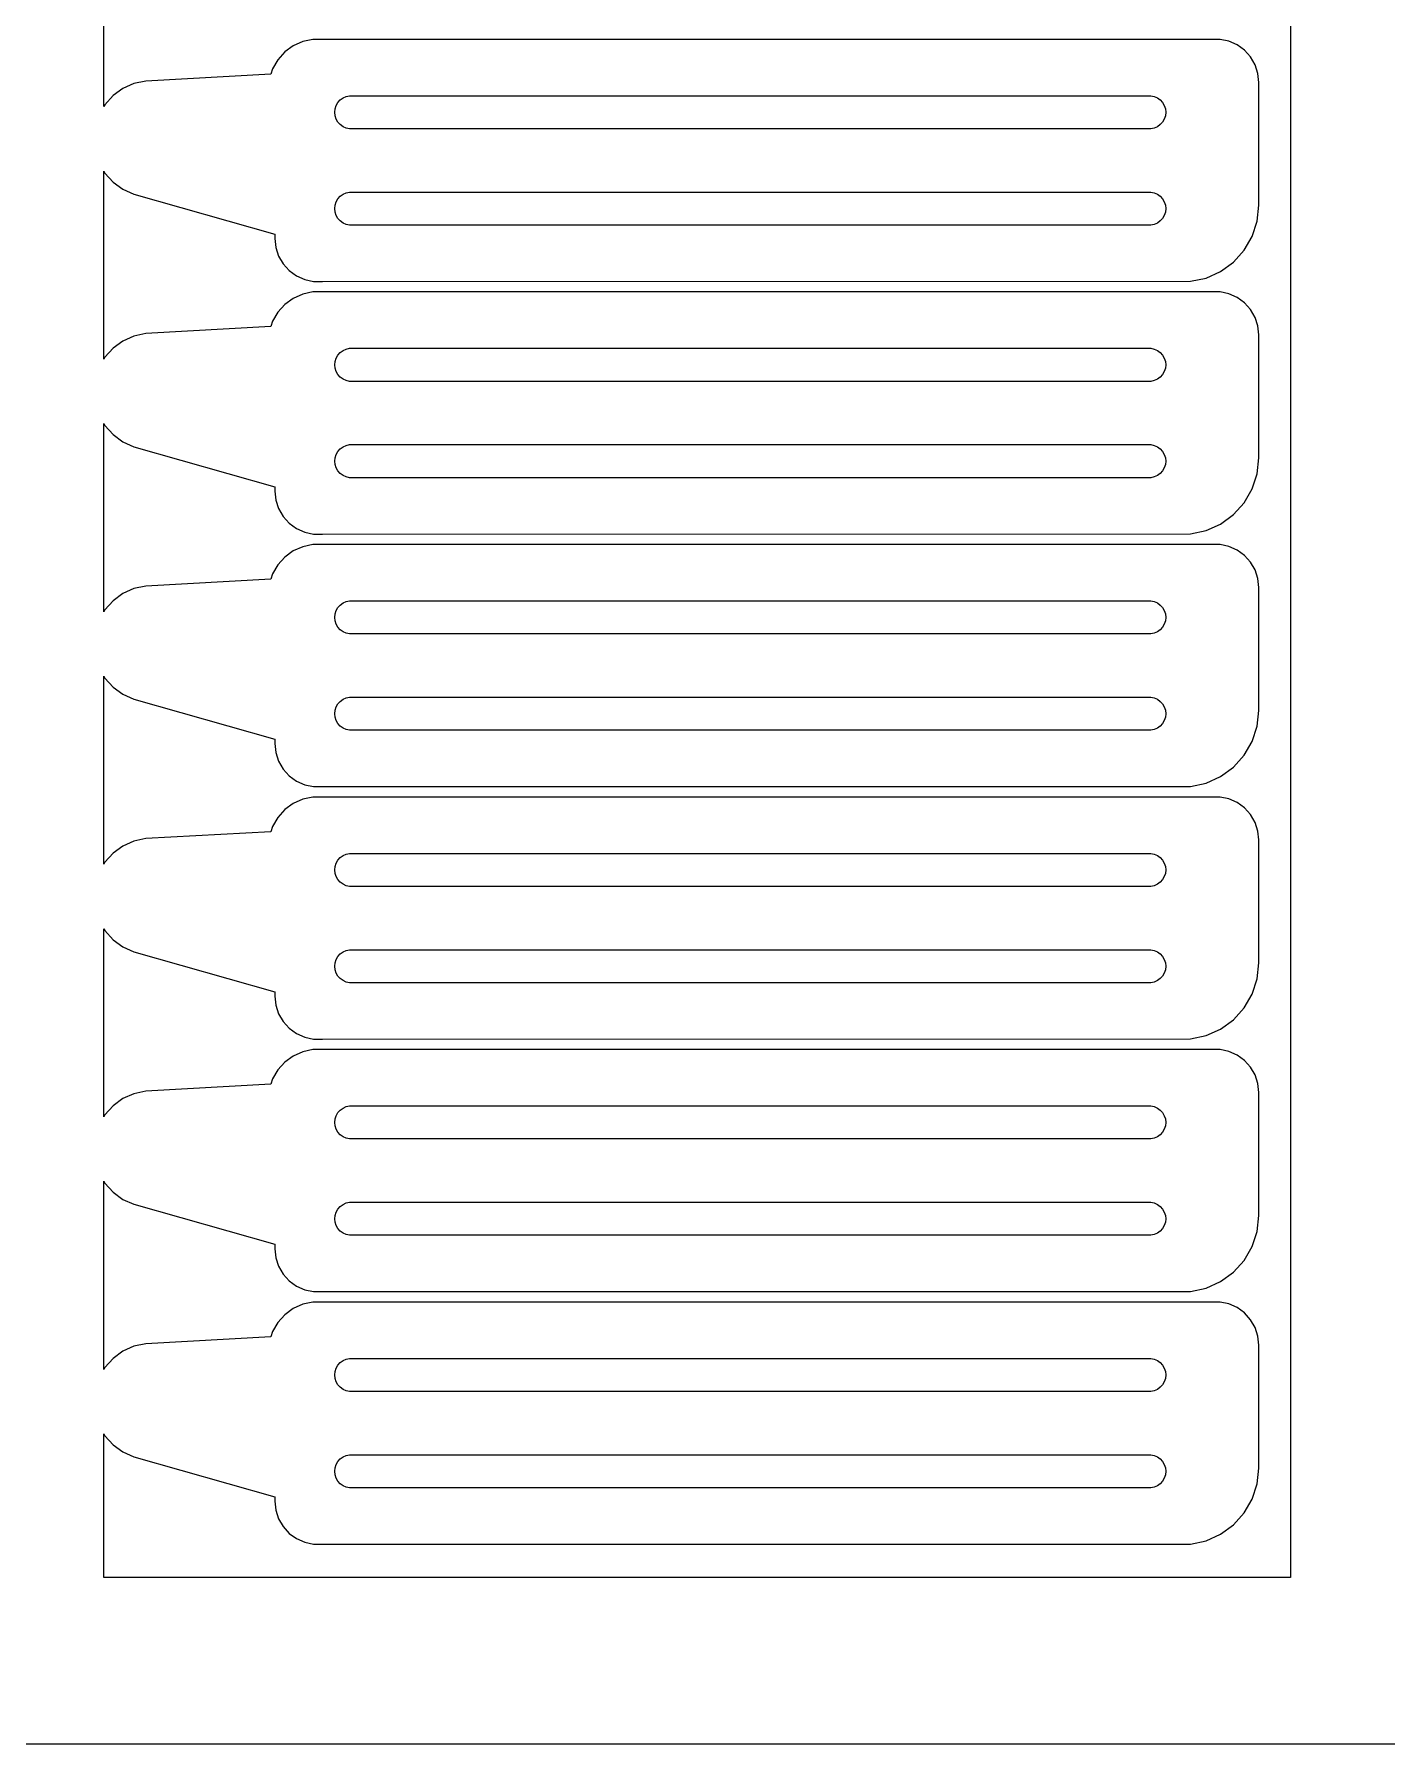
# Model space of a CAD drawing. Header units: metres. Extents: x 0 to 297, y 0 to 210.
# Drawn here: x 87.7 to 128.4, y 0 to 51.5 of the extents above; entities that cross this region are included whole.
import ezdxf

# ---------------------------------------------------------------- set-up
doc = ezdxf.new("R2010")
doc.units = ezdxf.units.M

msp = doc.modelspace()

# ---------------------------------------------------------------- linework, layer by layer
for p, q in [((125.5, 205), (125.5, 5)), ((89.8, 49.2693), (89.8, 54.9306)), ((95.5, 51.099), (95.2463, 50.9147)), ((95.7865, 51.2266), (95.5, 51.099)), ((96.0932, 51.2918), (95.7865, 51.2266)), ((123.386, 51.2929), (96.0932, 51.2918)), ((123.652, 51.2364), (123.386, 51.2929)), ((123.9, 51.1258), (123.652, 51.2364)), ((124.12, 50.9661), (123.9, 51.1258)), ((124.302, 50.7641), (124.12, 50.9661)), ((95.0365, 50.6817), (94.8797, 50.4101)), ((95.2463, 50.9147), (95.0365, 50.6817)), ((124.438, 50.5287), (124.302, 50.7641)), ((124.522, 50.2703), (124.438, 50.5287)), ((90.7092, 49.9643), (90.375, 49.8155)), ((91.0671, 50.0404), (90.7092, 49.9643)), ((94.8275, 50.2495), (91.0671, 50.0404)), ((94.8797, 50.4101), (94.8275, 50.2495)), ((124.55, 50), (124.522, 50.2703)), ((124.55, 46.3), (124.55, 50)), ((90.079, 49.6005), (89.8342, 49.3286)), ((90.375, 49.8155), (90.079, 49.6005)), ((96.7932, 49.3034), (96.8455, 49.3939)), ((96.8455, 49.3939), (96.9154, 49.4716)), ((96.9154, 49.4716), (97, 49.533)), ((97, 49.533), (97.0955, 49.5755)), ((97.0955, 49.5755), (97.1977, 49.5973)), ((97.1977, 49.5973), (121.302, 49.5973)), ((121.302, 49.5973), (121.405, 49.5755)), ((121.405, 49.5755), (121.5, 49.533)), ((121.5, 49.533), (121.585, 49.4716)), ((121.585, 49.4716), (121.655, 49.3939)), ((121.655, 49.3939), (121.707, 49.3034)), ((89.8342, 49.3286), (89.8, 49.2693)), ((96.75, 49.1), (96.7609, 49.2039)), ((96.7609, 48.996), (96.75, 49.1)), ((96.7609, 49.2039), (96.7932, 49.3034)), ((96.7932, 48.8966), (96.7609, 48.996)), ((96.8455, 48.8061), (96.7932, 48.8966)), ((121.707, 48.8966), (121.655, 48.8061)), ((121.707, 49.3034), (121.739, 49.2039)), ((121.739, 48.996), (121.707, 48.8966)), ((121.739, 49.2039), (121.75, 49.1)), ((121.75, 49.1), (121.739, 48.996)), ((96.9154, 48.7284), (96.8455, 48.8061)), ((97, 48.667), (96.9154, 48.7284)), ((97.0955, 48.6245), (97, 48.667)), ((97.1977, 48.6027), (97.0955, 48.6245)), ((121.302, 48.6027), (97.1977, 48.6027)), ((121.405, 48.6245), (121.302, 48.6027)), ((121.5, 48.667), (121.405, 48.6245)), ((121.585, 48.7284), (121.5, 48.667)), ((121.655, 48.8061), (121.585, 48.7284)), ((89.8, 41.6693), (89.8, 47.3306)), ((89.8, 47.3306), (89.8342, 47.2714)), ((89.8342, 47.2714), (90.079, 46.9995)), ((90.079, 46.9995), (90.375, 46.7845)), ((90.375, 46.7845), (90.7092, 46.6357)), ((90.7092, 46.6357), (94.9441, 45.4318)), ((96.7609, 46.304), (96.7932, 46.4034)), ((96.7932, 46.4034), (96.8455, 46.4939)), ((96.8455, 46.4939), (96.9154, 46.5716)), ((96.9154, 46.5716), (97, 46.633)), ((97, 46.633), (97.0955, 46.6755)), ((97.0955, 46.6755), (97.1977, 46.6973)), ((97.1977, 46.6973), (121.302, 46.6973)), ((121.302, 46.6973), (121.405, 46.6755)), ((121.405, 46.6755), (121.5, 46.633)), ((121.5, 46.633), (121.585, 46.5716)), ((121.585, 46.5716), (121.655, 46.4939)), ((121.655, 46.4939), (121.707, 46.4034)), ((121.707, 46.4034), (121.739, 46.304)), ((96.75, 46.2), (96.7609, 46.304)), ((96.7609, 46.096), (96.75, 46.2)), ((96.7932, 45.9966), (96.7609, 46.096)), ((96.8455, 45.9061), (96.7932, 45.9966)), ((96.9154, 45.8284), (96.8455, 45.9061)), ((97, 45.767), (96.9154, 45.8284)), ((121.585, 45.8284), (121.5, 45.767)), ((121.655, 45.9061), (121.585, 45.8284)), ((121.707, 45.9966), (121.655, 45.9061)), ((121.739, 46.096), (121.707, 45.9966)), ((121.739, 46.304), (121.75, 46.2)), ((121.75, 46.2), (121.739, 46.096)), ((124.351, 45.3645), (124.5, 45.8218)), ((124.5, 45.8218), (124.55, 46.3)), ((94.9441, 45.4318), (94.95, 45.3)), ((94.95, 45.3), (94.9784, 45.0297)), ((97.0955, 45.7245), (97, 45.767)), ((97.1977, 45.7027), (97.0955, 45.7245)), ((121.302, 45.7027), (97.1977, 45.7027)), ((121.405, 45.7245), (121.302, 45.7027)), ((121.5, 45.767), (121.405, 45.7245)), ((124.111, 44.9481), (124.351, 45.3645)), ((94.9784, 45.0297), (95.0624, 44.7712)), ((95.0624, 44.7712), (95.1983, 44.5359)), ((123.789, 44.5908), (124.111, 44.9481)), ((95.1983, 44.5359), (95.3801, 44.3339)), ((95.3801, 44.3339), (95.6, 44.1742)), ((122.961, 44.1126), (123.4, 44.3081)), ((123.4, 44.3081), (123.789, 44.5908)), ((95.6, 44.1742), (95.8483, 44.0636)), ((95.8483, 44.0636), (96.1141, 44.0071)), ((96.1141, 44.0071), (96.3859, 44.0071)), ((96.3859, 44.0071), (122.49, 44.0126)), ((122.49, 44.0126), (122.961, 44.1126)), ((95.2463, 43.3147), (95.0365, 43.0817)), ((95.5, 43.499), (95.2463, 43.3147)), ((95.7865, 43.6266), (95.5, 43.499)), ((96.0932, 43.6918), (95.7865, 43.6266)), ((123.386, 43.6929), (96.0932, 43.6918)), ((123.652, 43.6364), (123.386, 43.6929)), ((123.9, 43.5258), (123.652, 43.6364)), ((124.12, 43.3661), (123.9, 43.5258)), ((124.302, 43.1641), (124.12, 43.3661)), ((94.8797, 42.8101), (94.8275, 42.6495)), ((95.0365, 43.0817), (94.8797, 42.8101)), ((124.438, 42.9288), (124.302, 43.1641)), ((124.522, 42.6703), (124.438, 42.9288)), ((90.375, 42.2155), (90.079, 42.0005)), ((90.7092, 42.3643), (90.375, 42.2155)), ((91.0671, 42.4404), (90.7092, 42.3643)), ((94.8275, 42.6495), (91.0671, 42.4404)), ((124.55, 42.4), (124.522, 42.6703)), ((124.55, 38.7), (124.55, 42.4)), ((89.8342, 41.7286), (89.8, 41.6693)), ((90.079, 42.0005), (89.8342, 41.7286)), ((96.7609, 41.6039), (96.7932, 41.7034)), ((96.7932, 41.7034), (96.8455, 41.7939)), ((96.8455, 41.7939), (96.9154, 41.8716)), ((96.9154, 41.8716), (97, 41.933)), ((97, 41.933), (97.0955, 41.9755)), ((97.0955, 41.9755), (97.1977, 41.9973)), ((97.1977, 41.9973), (121.302, 41.9973)), ((121.302, 41.9973), (121.405, 41.9755)), ((121.405, 41.9755), (121.5, 41.933)), ((121.5, 41.933), (121.585, 41.8716)), ((121.585, 41.8716), (121.655, 41.7939)), ((121.655, 41.7939), (121.707, 41.7034)), ((121.707, 41.7034), (121.739, 41.6039)), ((96.75, 41.5), (96.7609, 41.6039)), ((96.7609, 41.396), (96.75, 41.5)), ((96.7932, 41.2966), (96.7609, 41.396)), ((96.8455, 41.2061), (96.7932, 41.2966)), ((96.9154, 41.1284), (96.8455, 41.2061)), ((121.655, 41.2061), (121.585, 41.1284)), ((121.707, 41.2966), (121.655, 41.2061)), ((121.739, 41.396), (121.707, 41.2966)), ((121.739, 41.6039), (121.75, 41.5)), ((121.75, 41.5), (121.739, 41.396)), ((97, 41.067), (96.9154, 41.1284)), ((97.0955, 41.0245), (97, 41.067)), ((97.1977, 41.0027), (97.0955, 41.0245)), ((121.302, 41.0027), (97.1977, 41.0027)), ((121.405, 41.0245), (121.302, 41.0027)), ((121.5, 41.067), (121.405, 41.0245)), ((121.585, 41.1284), (121.5, 41.067)), ((89.8, 34.0694), (89.8, 39.7306)), ((89.8, 39.7306), (89.8342, 39.6714)), ((89.8342, 39.6714), (90.079, 39.3995)), ((90.079, 39.3995), (90.375, 39.1844)), ((90.375, 39.1844), (90.7092, 39.0356)), ((90.7092, 39.0356), (94.9441, 37.8318)), ((96.75, 38.6), (96.7609, 38.7039)), ((96.7609, 38.496), (96.75, 38.6)), ((96.7609, 38.7039), (96.7932, 38.8034)), ((96.7932, 38.8034), (96.8455, 38.8939)), ((96.8455, 38.8939), (96.9154, 38.9716)), ((96.9154, 38.9716), (97, 39.033)), ((97, 39.033), (97.0955, 39.0755)), ((97.0955, 39.0755), (97.1977, 39.0973)), ((97.1977, 39.0973), (121.302, 39.0973)), ((121.302, 39.0973), (121.405, 39.0755)), ((121.405, 39.0755), (121.5, 39.033)), ((121.5, 39.033), (121.585, 38.9716)), ((121.585, 38.9716), (121.655, 38.8939)), ((121.655, 38.8939), (121.707, 38.8034)), ((121.707, 38.8034), (121.739, 38.7039)), ((121.739, 38.7039), (121.75, 38.6)), ((121.75, 38.6), (121.739, 38.496)), ((124.5, 38.2218), (124.55, 38.7)), ((96.7932, 38.3966), (96.7609, 38.496)), ((96.8455, 38.3061), (96.7932, 38.3966)), ((96.9154, 38.2284), (96.8455, 38.3061)), ((97, 38.167), (96.9154, 38.2284)), ((97.0955, 38.1245), (97, 38.167)), ((97.1977, 38.1027), (97.0955, 38.1245)), ((121.302, 38.1027), (97.1977, 38.1027)), ((121.405, 38.1245), (121.302, 38.1027)), ((121.5, 38.167), (121.405, 38.1245)), ((121.585, 38.2284), (121.5, 38.167)), ((121.655, 38.3061), (121.585, 38.2284)), ((121.707, 38.3966), (121.655, 38.3061)), ((121.739, 38.496), (121.707, 38.3966)), ((124.351, 37.7645), (124.5, 38.2218)), ((94.9441, 37.8318), (94.95, 37.7)), ((94.95, 37.7), (94.9784, 37.4297)), ((124.111, 37.3481), (124.351, 37.7645)), ((94.9784, 37.4297), (95.0624, 37.1712)), ((95.0624, 37.1712), (95.1983, 36.9359)), ((123.789, 36.9908), (124.111, 37.3481)), ((95.1983, 36.9359), (95.3801, 36.7339)), ((95.3801, 36.7339), (95.6, 36.5742)), ((95.6, 36.5742), (95.8483, 36.4636)), ((122.961, 36.5126), (123.4, 36.7081)), ((123.4, 36.7081), (123.789, 36.9908)), ((95.7865, 36.0266), (95.5, 35.899)), ((96.0932, 36.0918), (95.7865, 36.0266)), ((95.8483, 36.4636), (96.1141, 36.4071)), ((123.386, 36.0929), (96.0932, 36.0918)), ((96.1141, 36.4071), (96.3859, 36.4071)), ((96.3859, 36.4071), (122.49, 36.4126)), ((122.49, 36.4126), (122.961, 36.5126)), ((123.652, 36.0364), (123.386, 36.0929)), ((123.9, 35.9258), (123.652, 36.0364)), ((95.2463, 35.7147), (95.0365, 35.4817)), ((95.5, 35.899), (95.2463, 35.7147)), ((124.12, 35.7661), (123.9, 35.9258)), ((124.302, 35.5641), (124.12, 35.7661)), ((124.438, 35.3288), (124.302, 35.5641)), ((94.8275, 35.0495), (91.0671, 34.8404)), ((94.8797, 35.2101), (94.8275, 35.0495)), ((95.0365, 35.4817), (94.8797, 35.2101)), ((124.522, 35.0703), (124.438, 35.3288)), ((124.55, 34.8), (124.522, 35.0703)), ((90.375, 34.6155), (90.079, 34.4005)), ((90.7092, 34.7643), (90.375, 34.6155)), ((91.0671, 34.8404), (90.7092, 34.7643)), ((124.55, 31.1), (124.55, 34.8)), ((89.8342, 34.1286), (89.8, 34.0694)), ((90.079, 34.4005), (89.8342, 34.1286)), ((96.75, 33.9), (96.7609, 34.004)), ((96.7609, 34.004), (96.7932, 34.1034)), ((96.7932, 34.1034), (96.8455, 34.1939)), ((96.8455, 34.1939), (96.9154, 34.2716)), ((96.9154, 34.2716), (97, 34.333)), ((97, 34.333), (97.0955, 34.3755)), ((97.0955, 34.3755), (97.1977, 34.3972)), ((97.1977, 34.3972), (121.302, 34.3972)), ((121.302, 34.3972), (121.405, 34.3755)), ((121.405, 34.3755), (121.5, 34.333)), ((121.5, 34.333), (121.585, 34.2716)), ((121.585, 34.2716), (121.655, 34.1939)), ((121.655, 34.1939), (121.707, 34.1034)), ((121.707, 34.1034), (121.739, 34.004)), ((121.739, 34.004), (121.75, 33.9)), ((96.7609, 33.796), (96.75, 33.9)), ((96.7932, 33.6966), (96.7609, 33.796)), ((96.8455, 33.6061), (96.7932, 33.6966)), ((96.9154, 33.5284), (96.8455, 33.6061)), ((97, 33.467), (96.9154, 33.5284)), ((97.0955, 33.4245), (97, 33.467)), ((121.5, 33.467), (121.405, 33.4245)), ((121.585, 33.5284), (121.5, 33.467)), ((121.655, 33.6061), (121.585, 33.5284)), ((121.707, 33.6966), (121.655, 33.6061)), ((121.739, 33.796), (121.707, 33.6966)), ((121.75, 33.9), (121.739, 33.796)), ((97.1977, 33.4027), (97.0955, 33.4245)), ((121.302, 33.4027), (97.1977, 33.4027)), ((121.405, 33.4245), (121.302, 33.4027)), ((89.8, 26.4693), (89.8, 32.1306)), ((89.8, 32.1306), (89.8342, 32.0714)), ((89.8342, 32.0714), (90.079, 31.7995)), ((90.079, 31.7995), (90.375, 31.5844)), ((90.375, 31.5844), (90.7092, 31.4356)), ((90.7092, 31.4356), (94.9441, 30.2318)), ((96.9154, 31.3716), (97, 31.433)), ((97, 31.433), (97.0955, 31.4755)), ((97.0955, 31.4755), (97.1977, 31.4973)), ((97.1977, 31.4973), (121.302, 31.4973)), ((121.302, 31.4973), (121.405, 31.4755)), ((121.405, 31.4755), (121.5, 31.433)), ((121.5, 31.433), (121.585, 31.3716)), ((96.75, 31), (96.7609, 31.1039)), ((96.7609, 30.896), (96.75, 31)), ((96.7609, 31.1039), (96.7932, 31.2034)), ((96.7932, 30.7966), (96.7609, 30.896)), ((96.7932, 31.2034), (96.8455, 31.2939)), ((96.8455, 31.2939), (96.9154, 31.3716)), ((121.585, 31.3716), (121.655, 31.2939)), ((121.655, 31.2939), (121.707, 31.2034)), ((121.707, 31.2034), (121.739, 31.1039)), ((121.739, 30.896), (121.707, 30.7966)), ((121.739, 31.1039), (121.75, 31)), ((121.75, 31), (121.739, 30.896)), ((124.5, 30.6218), (124.55, 31.1)), ((96.8455, 30.7061), (96.7932, 30.7966)), ((96.9154, 30.6284), (96.8455, 30.7061)), ((97, 30.567), (96.9154, 30.6284)), ((97.0955, 30.5245), (97, 30.567)), ((97.1977, 30.5027), (97.0955, 30.5245)), ((121.302, 30.5027), (97.1977, 30.5027)), ((121.405, 30.5245), (121.302, 30.5027)), ((121.5, 30.567), (121.405, 30.5245)), ((121.585, 30.6284), (121.5, 30.567)), ((121.655, 30.7061), (121.585, 30.6284)), ((121.707, 30.7966), (121.655, 30.7061)), ((124.351, 30.1645), (124.5, 30.6218)), ((94.9441, 30.2318), (94.95, 30.1)), ((94.95, 30.1), (94.9784, 29.8297)), ((124.111, 29.7481), (124.351, 30.1645)), ((94.9784, 29.8297), (95.0624, 29.5712)), ((95.0624, 29.5712), (95.1983, 29.3359)), ((95.1983, 29.3359), (95.3801, 29.1339)), ((123.4, 29.1081), (123.789, 29.3908)), ((123.789, 29.3908), (124.111, 29.7481)), ((95.3801, 29.1339), (95.6, 28.9742)), ((95.6, 28.9742), (95.8483, 28.8636)), ((95.8483, 28.8636), (96.1141, 28.8071)), ((96.3859, 28.8071), (122.49, 28.8126)), ((122.49, 28.8126), (122.961, 28.9126)), ((122.961, 28.9126), (123.4, 29.1081)), ((95.5, 28.299), (95.2463, 28.1147)), ((95.7865, 28.4266), (95.5, 28.299)), ((96.0932, 28.4918), (95.7865, 28.4266)), ((123.386, 28.4929), (96.0932, 28.4918)), ((96.1141, 28.8071), (96.3859, 28.8071)), ((123.652, 28.4364), (123.386, 28.4929)), ((123.9, 28.3258), (123.652, 28.4364)), ((124.12, 28.1661), (123.9, 28.3258)), ((95.0365, 27.8817), (94.8797, 27.6101)), ((95.2463, 28.1147), (95.0365, 27.8817)), ((124.302, 27.9641), (124.12, 28.1661)), ((124.438, 27.7287), (124.302, 27.9641)), ((94.8275, 27.4495), (91.0671, 27.2404)), ((94.8797, 27.6101), (94.8275, 27.4495)), ((124.522, 27.4703), (124.438, 27.7287)), ((124.55, 27.2), (124.522, 27.4703)), ((90.079, 26.8005), (89.8342, 26.5286)), ((90.375, 27.0155), (90.079, 26.8005)), ((90.7092, 27.1643), (90.375, 27.0155)), ((91.0671, 27.2404), (90.7092, 27.1643)), ((97, 26.733), (97.0955, 26.7755)), ((97.0955, 26.7755), (97.1977, 26.7973)), ((97.1977, 26.7973), (121.302, 26.7973)), ((121.302, 26.7973), (121.405, 26.7755)), ((121.405, 26.7755), (121.5, 26.733)), ((124.55, 23.5), (124.55, 27.2)), ((89.8342, 26.5286), (89.8, 26.4693)), ((96.75, 26.3), (96.7609, 26.4039)), ((96.7609, 26.196), (96.75, 26.3)), ((96.7609, 26.4039), (96.7932, 26.5034)), ((96.7932, 26.5034), (96.8455, 26.5939)), ((96.8455, 26.5939), (96.9154, 26.6716)), ((96.9154, 26.6716), (97, 26.733)), ((121.5, 26.733), (121.585, 26.6716)), ((121.585, 26.6716), (121.655, 26.5939)), ((121.655, 26.5939), (121.707, 26.5034)), ((121.707, 26.5034), (121.739, 26.4039)), ((121.739, 26.4039), (121.75, 26.3)), ((121.75, 26.3), (121.739, 26.196)), ((96.7932, 26.0966), (96.7609, 26.196)), ((96.8455, 26.0061), (96.7932, 26.0966)), ((96.9154, 25.9284), (96.8455, 26.0061)), ((97, 25.867), (96.9154, 25.9284)), ((97.0955, 25.8245), (97, 25.867)), ((97.1977, 25.8027), (97.0955, 25.8245)), ((121.302, 25.8027), (97.1977, 25.8027)), ((121.405, 25.8245), (121.302, 25.8027)), ((121.5, 25.867), (121.405, 25.8245)), ((121.585, 25.9284), (121.5, 25.867)), ((121.655, 26.0061), (121.585, 25.9284)), ((121.707, 26.0966), (121.655, 26.0061)), ((121.739, 26.196), (121.707, 26.0966)), ((89.8, 18.8693), (89.8, 24.5306)), ((89.8, 24.5306), (89.8342, 24.4714)), ((89.8342, 24.4714), (90.079, 24.1995)), ((90.079, 24.1995), (90.375, 23.9845)), ((90.375, 23.9845), (90.7092, 23.8356)), ((90.7092, 23.8356), (94.9441, 22.6318)), ((96.7932, 23.6034), (96.8455, 23.6939)), ((96.8455, 23.6939), (96.9154, 23.7716)), ((96.9154, 23.7716), (97, 23.833)), ((97, 23.833), (97.0955, 23.8755)), ((97.0955, 23.8755), (97.1977, 23.8972)), ((97.1977, 23.8972), (121.302, 23.8972)), ((121.302, 23.8972), (121.405, 23.8755)), ((121.405, 23.8755), (121.5, 23.833)), ((121.5, 23.833), (121.585, 23.7716)), ((121.585, 23.7716), (121.655, 23.6939)), ((121.655, 23.6939), (121.707, 23.6034)), ((96.75, 23.4), (96.7609, 23.504)), ((96.7609, 23.296), (96.75, 23.4)), ((96.7609, 23.504), (96.7932, 23.6034)), ((96.7932, 23.1966), (96.7609, 23.296)), ((96.8455, 23.1061), (96.7932, 23.1966)), ((121.707, 23.1966), (121.655, 23.1061)), ((121.707, 23.6034), (121.739, 23.504)), ((121.739, 23.296), (121.707, 23.1966)), ((121.739, 23.504), (121.75, 23.4)), ((121.75, 23.4), (121.739, 23.296)), ((124.5, 23.0218), (124.55, 23.5)), ((96.9154, 23.0284), (96.8455, 23.1061)), ((97, 22.967), (96.9154, 23.0284)), ((97.0955, 22.9245), (97, 22.967)), ((97.1977, 22.9027), (97.0955, 22.9245)), ((121.302, 22.9027), (97.1977, 22.9027)), ((121.405, 22.9245), (121.302, 22.9027)), ((121.5, 22.967), (121.405, 22.9245)), ((121.585, 23.0284), (121.5, 22.967)), ((121.655, 23.1061), (121.585, 23.0284)), ((124.351, 22.5645), (124.5, 23.0218)), ((94.9441, 22.6318), (94.95, 22.5)), ((94.95, 22.5), (94.9784, 22.2297)), ((94.9784, 22.2297), (95.0624, 21.9712)), ((123.789, 21.7908), (124.111, 22.1481)), ((124.111, 22.1481), (124.351, 22.5645)), ((95.0624, 21.9712), (95.1983, 21.7359)), ((95.1983, 21.7359), (95.3801, 21.5339)), ((123.4, 21.5081), (123.789, 21.7908)), ((95.3801, 21.5339), (95.6, 21.3742)), ((95.6, 21.3742), (95.8483, 21.2636)), ((95.8483, 21.2636), (96.1141, 21.2071)), ((96.1141, 21.2071), (96.3859, 21.2071)), ((96.3859, 21.2071), (122.49, 21.2126)), ((122.49, 21.2126), (122.961, 21.3126)), ((122.961, 21.3126), (123.4, 21.5081)), ((95.5, 20.699), (95.2463, 20.5147)), ((95.7865, 20.8266), (95.5, 20.699)), ((96.0932, 20.8918), (95.7865, 20.8266)), ((123.386, 20.8929), (96.0932, 20.8918)), ((123.652, 20.8364), (123.386, 20.8929)), ((123.9, 20.7258), (123.652, 20.8364)), ((124.12, 20.5661), (123.9, 20.7258)), ((95.0365, 20.2817), (94.8797, 20.0101)), ((95.2463, 20.5147), (95.0365, 20.2817)), ((124.302, 20.3641), (124.12, 20.5661)), ((124.438, 20.1288), (124.302, 20.3641)), ((124.522, 19.8703), (124.438, 20.1288)), ((90.7092, 19.5643), (90.375, 19.4155)), ((91.0671, 19.6404), (90.7092, 19.5643)), ((94.8275, 19.8495), (91.0671, 19.6404)), ((94.8797, 20.0101), (94.8275, 19.8495)), ((124.55, 19.6), (124.522, 19.8703)), ((124.55, 15.9), (124.55, 19.6)), ((90.079, 19.2005), (89.8342, 18.9286)), ((90.375, 19.4155), (90.079, 19.2005)), ((96.8455, 18.9939), (96.9154, 19.0716)), ((96.9154, 19.0716), (97, 19.133)), ((97, 19.133), (97.0955, 19.1755)), ((97.0955, 19.1755), (97.1977, 19.1973)), ((97.1977, 19.1973), (121.302, 19.1973)), ((121.302, 19.1973), (121.405, 19.1755)), ((121.405, 19.1755), (121.5, 19.133)), ((121.5, 19.133), (121.585, 19.0716)), ((121.585, 19.0716), (121.655, 18.9939)), ((89.8342, 18.9286), (89.8, 18.8693)), ((96.75, 18.7), (96.7609, 18.804)), ((96.7609, 18.596), (96.75, 18.7)), ((96.7609, 18.804), (96.7932, 18.9034)), ((96.7932, 18.4966), (96.7609, 18.596)), ((96.7932, 18.9034), (96.8455, 18.9939)), ((121.655, 18.9939), (121.707, 18.9034)), ((121.707, 18.9034), (121.739, 18.804)), ((121.739, 18.596), (121.707, 18.4966)), ((121.739, 18.804), (121.75, 18.7)), ((121.75, 18.7), (121.739, 18.596)), ((96.8455, 18.4061), (96.7932, 18.4966)), ((96.9154, 18.3284), (96.8455, 18.4061)), ((97, 18.267), (96.9154, 18.3284)), ((97.0955, 18.2245), (97, 18.267)), ((97.1977, 18.2027), (97.0955, 18.2245)), ((121.302, 18.2027), (97.1977, 18.2027)), ((121.405, 18.2245), (121.302, 18.2027)), ((121.5, 18.267), (121.405, 18.2245)), ((121.585, 18.3284), (121.5, 18.267)), ((121.655, 18.4061), (121.585, 18.3284)), ((121.707, 18.4966), (121.655, 18.4061)), ((89.8, 11.2693), (89.8, 16.9306)), ((89.8, 16.9306), (89.8342, 16.8714)), ((89.8342, 16.8714), (90.079, 16.5995)), ((90.079, 16.5995), (90.375, 16.3844)), ((90.375, 16.3844), (90.7092, 16.2356)), ((90.7092, 16.2356), (94.9441, 15.0318)), ((96.7609, 15.9039), (96.7932, 16.0034)), ((96.7932, 16.0034), (96.8455, 16.0939)), ((96.8455, 16.0939), (96.9154, 16.1716)), ((96.9154, 16.1716), (97, 16.233)), ((97, 16.233), (97.0955, 16.2755)), ((97.0955, 16.2755), (97.1977, 16.2973)), ((97.1977, 16.2973), (121.302, 16.2973)), ((121.302, 16.2973), (121.405, 16.2755)), ((121.405, 16.2755), (121.5, 16.233)), ((121.5, 16.233), (121.585, 16.1716)), ((121.585, 16.1716), (121.655, 16.0939)), ((121.655, 16.0939), (121.707, 16.0034)), ((121.707, 16.0034), (121.739, 15.9039)), ((96.75, 15.8), (96.7609, 15.9039)), ((96.7609, 15.696), (96.75, 15.8)), ((96.7932, 15.5966), (96.7609, 15.696)), ((96.8455, 15.5061), (96.7932, 15.5966)), ((96.9154, 15.4284), (96.8455, 15.5061)), ((121.655, 15.5061), (121.585, 15.4284)), ((121.707, 15.5966), (121.655, 15.5061)), ((121.739, 15.696), (121.707, 15.5966)), ((121.739, 15.9039), (121.75, 15.8)), ((121.75, 15.8), (121.739, 15.696)), ((124.5, 15.4218), (124.55, 15.9)), ((94.9441, 15.0318), (94.95, 14.9)), ((97, 15.367), (96.9154, 15.4284)), ((97.0955, 15.3245), (97, 15.367)), ((97.1977, 15.3027), (97.0955, 15.3245)), ((121.302, 15.3027), (97.1977, 15.3027)), ((121.405, 15.3245), (121.302, 15.3027)), ((121.5, 15.367), (121.405, 15.3245)), ((121.585, 15.4284), (121.5, 15.367)), ((124.111, 14.5481), (124.351, 14.9645)), ((124.351, 14.9645), (124.5, 15.4218)), ((94.95, 14.9), (94.9784, 14.6297)), ((94.9784, 14.6297), (95.0624, 14.3712)), ((123.789, 14.1908), (124.111, 14.5481)), ((95.0624, 14.3712), (95.1983, 14.1359)), ((95.1983, 14.1359), (95.3801, 13.9339)), ((95.3801, 13.9339), (95.6, 13.7742)), ((122.961, 13.7126), (123.4, 13.9081)), ((123.4, 13.9081), (123.789, 14.1908)), ((95.6, 13.7742), (95.8483, 13.6636)), ((95.8483, 13.6636), (96.1141, 13.6071)), ((96.1141, 13.6071), (96.3859, 13.6071)), ((96.3859, 13.6071), (122.49, 13.6126)), ((122.49, 13.6126), (122.961, 13.7126)), ((95.2463, 12.9147), (95.0365, 12.6817)), ((95.5, 13.099), (95.2463, 12.9147)), ((95.7865, 13.2266), (95.5, 13.099)), ((96.0932, 13.2918), (95.7865, 13.2266)), ((123.386, 13.2929), (96.0932, 13.2918)), ((123.652, 13.2364), (123.386, 13.2929)), ((123.9, 13.1258), (123.652, 13.2364)), ((124.12, 12.9661), (123.9, 13.1258)), ((124.302, 12.7641), (124.12, 12.9661)), ((94.8797, 12.4101), (94.8275, 12.2495)), ((95.0365, 12.6817), (94.8797, 12.4101)), ((124.438, 12.5287), (124.302, 12.7641)), ((124.522, 12.2703), (124.438, 12.5287)), ((90.7092, 11.9643), (90.375, 11.8155)), ((91.0671, 12.0404), (90.7092, 11.9643)), ((94.8275, 12.2495), (91.0671, 12.0404)), ((124.55, 12), (124.522, 12.2703)), ((124.55, 8.3), (124.55, 12)), ((89.8342, 11.3286), (89.8, 11.2693)), ((90.079, 11.6005), (89.8342, 11.3286)), ((90.375, 11.8155), (90.079, 11.6005)), ((96.7932, 11.3034), (96.8455, 11.3939)), ((96.8455, 11.3939), (96.9154, 11.4716)), ((96.9154, 11.4716), (97, 11.533)), ((97, 11.533), (97.0955, 11.5755)), ((97.0955, 11.5755), (97.1977, 11.5973)), ((97.1977, 11.5973), (121.302, 11.5973)), ((121.302, 11.5973), (121.405, 11.5755)), ((121.405, 11.5755), (121.5, 11.533)), ((121.5, 11.533), (121.585, 11.4716)), ((121.585, 11.4716), (121.655, 11.3939)), ((121.655, 11.3939), (121.707, 11.3034)), ((96.75, 11.1), (96.7609, 11.2039)), ((96.7609, 10.996), (96.75, 11.1)), ((96.7609, 11.2039), (96.7932, 11.3034)), ((96.7932, 10.8966), (96.7609, 10.996)), ((96.8455, 10.8061), (96.7932, 10.8966)), ((96.9154, 10.7284), (96.8455, 10.8061)), ((121.655, 10.8061), (121.585, 10.7284)), ((121.707, 10.8966), (121.655, 10.8061)), ((121.707, 11.3034), (121.739, 11.2039)), ((121.739, 10.996), (121.707, 10.8966)), ((121.739, 11.2039), (121.75, 11.1)), ((121.75, 11.1), (121.739, 10.996)), ((97, 10.667), (96.9154, 10.7284)), ((97.0955, 10.6245), (97, 10.667)), ((97.1977, 10.6027), (97.0955, 10.6245)), ((121.302, 10.6027), (97.1977, 10.6027)), ((121.405, 10.6245), (121.302, 10.6027)), ((121.5, 10.667), (121.405, 10.6245)), ((121.585, 10.7284), (121.5, 10.667)), ((89.8, 5), (89.8, 9.3306)), ((89.8, 9.3306), (89.8342, 9.2714)), ((89.8342, 9.2714), (90.079, 8.9995)), ((90.079, 8.9995), (90.375, 8.7844)), ((90.375, 8.7844), (90.7092, 8.6357)), ((90.7092, 8.6357), (94.9441, 7.4318)), ((96.75, 8.2), (96.7609, 8.304)), ((96.7609, 8.304), (96.7932, 8.4034)), ((96.7932, 8.4034), (96.8455, 8.4939)), ((96.8455, 8.4939), (96.9154, 8.5716)), ((96.9154, 8.5716), (97, 8.633)), ((97, 8.633), (97.0955, 8.6755)), ((97.0955, 8.6755), (97.1977, 8.6973)), ((97.1977, 8.6973), (121.302, 8.6973)), ((121.302, 8.6973), (121.405, 8.6755)), ((121.405, 8.6755), (121.5, 8.633)), ((121.5, 8.633), (121.585, 8.5716)), ((121.585, 8.5716), (121.655, 8.4939)), ((121.655, 8.4939), (121.707, 8.4034)), ((121.707, 8.4034), (121.739, 8.304)), ((121.739, 8.304), (121.75, 8.2)), ((124.5, 7.8218), (124.55, 8.3)), ((96.7609, 8.096), (96.75, 8.2)), ((96.7932, 7.9966), (96.7609, 8.096)), ((96.8455, 7.9061), (96.7932, 7.9966)), ((96.9154, 7.8284), (96.8455, 7.9061)), ((97, 7.767), (96.9154, 7.8284)), ((97.0955, 7.7245), (97, 7.767)), ((97.1977, 7.7027), (97.0955, 7.7245)), ((121.405, 7.7245), (121.302, 7.7027)), ((121.5, 7.767), (121.405, 7.7245)), ((121.585, 7.8284), (121.5, 7.767)), ((121.655, 7.9061), (121.585, 7.8284)), ((121.707, 7.9966), (121.655, 7.9061)), ((121.739, 8.096), (121.707, 7.9966)), ((121.75, 8.2), (121.739, 8.096)), ((124.351, 7.3645), (124.5, 7.8218)), ((94.9441, 7.4318), (94.95, 7.3)), ((94.95, 7.3), (94.9784, 7.0297)), ((121.302, 7.7027), (97.1977, 7.7027)), ((124.111, 6.9481), (124.351, 7.3645)), ((94.9784, 7.0297), (95.0624, 6.7712)), ((95.0624, 6.7712), (95.1983, 6.5359)), ((123.789, 6.5908), (124.111, 6.9481)), ((95.1983, 6.5359), (95.3801, 6.3339)), ((95.3801, 6.3339), (95.6, 6.1742)), ((95.6, 6.1742), (95.8483, 6.0636)), ((122.961, 6.1126), (123.4, 6.3081)), ((123.4, 6.3081), (123.789, 6.5908)), ((95.8483, 6.0636), (96.1141, 6.0071)), ((96.1141, 6.0071), (96.3859, 6.0071)), ((96.3859, 6.0071), (122.49, 6.0126)), ((122.49, 6.0126), (122.961, 6.1126)), ((125.5, 5), (89.8, 5)), ((0, 0), (297, 0))]:
    msp.add_line(p, q)

doc.saveas('drawing.dxf')
